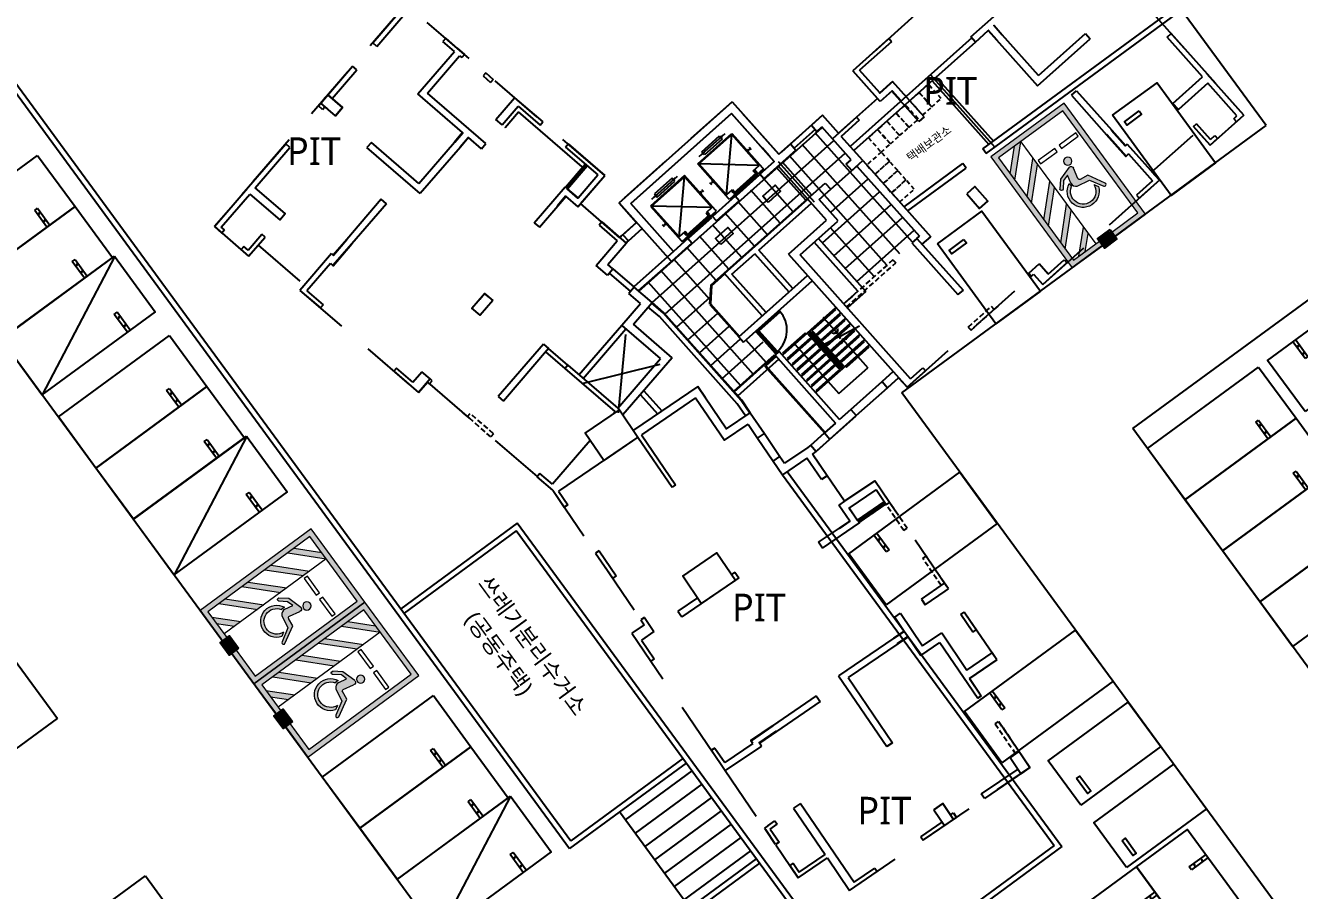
# Model space of a CAD drawing. Header units: millimetres. Extents: x 75184266 to 76346726, y -35077925 to -33679385.
# Drawn here: x 75363030 to 75409275, y -34543827 to -34512446 of the extents above; entities that cross this region are included whole.
import ezdxf
from ezdxf.enums import TextEntityAlignment as Align

# ---------------------------------------------------------------- set-up
doc = ezdxf.new("R2010")
doc.units = ezdxf.units.MM
doc.header["$LTSCALE"] = 50
doc.header["$MEASUREMENT"] = 0
for name, pattern in [('HIDDEN2', [0.1875, 0.125, -0.0625]), ('XR-지하3층$0$-HID', [2.5, 1.5, -1]), ('XR-지하3층$0$H', [1.3, 0.8, -0.5]), ('XR-지하3층$0$HIDDEN2', [0.1875, 0.125, -0.0625])]:
    doc.linetypes.add(name, pattern=pattern)
for name, color, linetype in [('XR-지하3층$0$1HIDDEN2', 1, 'XR-지하3층$0$HIDDEN2'), ('XR-지하3층$0$5', 5, 'CONTINUOUS'), ('XR-지하3층$0$A-주차', 9, 'CONTINUOUS'), ('XR-지하3층$0$hat', 8, 'CONTINUOUS'), ('XR-지하3층$0$일반주차', 8, 'CONTINUOUS'), ('XR-지하3층$0$장애인', 11, 'CONTINUOUS'), ('XR-지하3층$0$확장형주차', 8, 'CONTINUOUS')]:
    doc.layers.add(name, color=color, linetype=linetype)
doc.layers.add('건축', color=8, linetype='CONTINUOUS', plot=False)
doc.layers.add('유도관제-주차면B2', color=7, linetype='CONTINUOUS', lineweight=100)
doc.styles.add('XR-지하3층$0$맑은고딕', font='')
doc.styles.get('XR-지하3층$0$맑은고딕').set_extended_font_data('Malgun Gothic')

# ---------------------------------------------------------------- blocks, each defined once
blk = doc.blocks.new('XR-지하3층$0$일반형 주차')
at = {"layer": 'XR-지하3층$0$일반주차'}
for p, q in [((750, 3865), (0, 3865)), ((0, 3735), (750, 3735)), ((750, 3735), (750, 3865))]:
    blk.add_line(p, q, dxfattribs=at)
blk.add_lwpolyline([(2300, 5000), (0, 5000), (0, 0), (2300, 0)], close=True, dxfattribs=at)
for centre in [(238, 3800), (563, 3800)]:
    blk.add_circle(centre, 17.5, dxfattribs=at)
blk = doc.blocks.new('XR-지하3층$0$확장형 주차')
at = {"layer": 'XR-지하3층$0$확장형주차', "color": 7}
for p, q in [((0, 3965), (800, 3965)), ((0, 3835), (800, 3835)), ((800, 3835), (800, 3965))]:
    blk.add_line(p, q, dxfattribs=at)
blk.add_lwpolyline([(2500, 5100), (0, 0)], dxfattribs=at)
blk.add_lwpolyline([(2500, 5091), (0, 5091), (0, -9), (2500, -9)], close=True, dxfattribs=at)
for centre in [(238, 3900), (613, 3900)]:
    blk.add_circle(centre, 17.5, dxfattribs=at)
blk = doc.blocks.new('XR-지하3층$0$A$C73B52ADF')
at = {"layer": 'XR-지하3층$0$A-주차', "elevation": 0}
for points in [[(-2038, 2466), (-38, 2466), (-38, -1134), (-2038, -1134)], [(-1166, 2021), (-1166, 1871), (-1832, 1871), (-1832, 2021)]]:
    blk.add_lwpolyline(points, close=True, dxfattribs=at)
blk = doc.blocks.new('XR-지하3층$0$장애인 주차')
at = {"layer": 'XR-지하3층$0$5', "ltscale": 4}
h = blk.add_hatch(color=7, dxfattribs=at)
h.dxf.hatch_style = 1
h.paths.add_polyline_path([(3842, -695), (4402, -695), (4402, -1115), (3842, -1115)])
h.paths.add_polyline_path([(3892, -1065), (4352, -1065), (4352, -745), (3892, -745)], flags=16)
h.paths.add_polyline_path([(3982, -990), (3988, -973), (4011, -981), (4046, -898), (4136, -898), (4137, -881), (4072, -881), (4072, -863), (4138, -863), (4142, -810, -3.72247), (4161, -797), (4152, -916), (4058, -916), (4021, -1003)], flags=0)
h = blk.add_hatch(color=256, dxfattribs=at)
h.dxf.hatch_style = 1
h.paths.add_polyline_path([(4352, -1065), (4352, -745), (3892, -745), (3892, -1065)])
at = {"layer": 'XR-지하3층$0$hat'}
h = blk.add_hatch(color=7, dxfattribs=at)
edge = h.paths.add_edge_path()
edge.add_line((4161, -797), (4152, -916))
edge.add_line((4152, -916), (4058, -916))
edge.add_line((4058, -916), (4021, -1003))
edge.add_line((4021, -1003), (3982, -990))
edge.add_line((3982, -990), (3988, -973))
edge.add_line((3988, -973), (4011, -981))
edge.add_line((4011, -981), (4046, -898))
edge.add_line((4046, -898), (4136, -898))
edge.add_line((4136, -898), (4137, -881))
edge.add_line((4137, -881), (4072, -881))
edge.add_line((4072, -881), (4072, -863))
edge.add_line((4072, -863), (4138, -863))
edge.add_line((4138, -863), (4142, -810))
edge.add_arc((4140, -787), 22.8, -24.8827, 274.9698, ccw=False)
edge = h.paths.add_edge_path()
edge.add_line((4048, -981), (4058, -958))
edge.add_arc((4127, -942), 71.5, 192.8781, 416.1688)
edge.add_line((4167, -882), (4169, -863))
edge.add_arc((4127, -942), 89.2, 206.535, 422.4866, ccw=False)
at = {"layer": 'XR-지하3층$0$장애인', "lineweight": 5, "true_color": 0xffffff}
blk.add_hatch(color=7, dxfattribs=at).paths.add_polyline_path([(2472, 3995), (2472, -1005), (3842, -1005), (3842, -805), (2672, -805), (2672, 3795), (5572, 3795), (5572, -805), (4402, -805), (4402, -1005), (5772, -1005), (5772, 3995)])
h = blk.add_hatch(color=7, dxfattribs=at)
h.paths.add_polyline_path([(5572, 2795), (5572, 3078), (4855, 3795), (4572, 3795)])
h.paths.add_polyline_path([(4572, 3045), (4572, 2762), (5572, 1762), (5572, 2045)])
h.paths.add_polyline_path([(4572, 2012), (4572, 1729), (5572, 729), (5572, 1012)])
h.paths.add_polyline_path([(5572, -304), (5572, -21), (4572, 979), (4572, 696)])
h.paths.add_polyline_path([(4572, -54), (4572, -336), (5041, -805), (5323, -805)])
h = blk.add_hatch(color=7, dxfattribs=at)
h.paths.add_polyline_path([(3763, 2216, -1), (3463, 2216, -1)])
h.paths.add_polyline_path([(3992, 1503, -0.343093), (3870, 1283), (3381, 1194), (3090, 708, -0.931653), (2987, 770), (3330, 1379), (3639, 1415, 0.446048), (3689, 1485), (3600, 1888, -0.596144), (3699, 2009), (4214, 1851), (4443, 1569, -0.883364), (4355, 1493), (4151, 1741), (3925, 1810)])
h.paths.add_polyline_path([(4053, 1393), (4055, 1528, -1.526545), (3257, 820), (3348, 969, 1.638056)])
at = {"layer": 'XR-지하3층$0$1HIDDEN2', "color": 11}
for points in [[(4161, -797), (4152, -916), (4058, -916), (4021, -1003), (3982, -990), (3988, -973), (4011, -981), (4046, -898), (4136, -898), (4137, -881), (4072, -881), (4072, -863), (4138, -863), (4142, -810)], [(4167, -882), (4169, -863)]]:
    blk.add_lwpolyline(points, dxfattribs=at)
for centre, radius, start, end in [((4127, -942), 89.2, 206.535, 62.4866), ((4127, -942), 71.5, 192.8781, 56.1688), ((4140, -787), 22.8, 335.1173, 274.9698)]:
    blk.add_arc(centre, radius, start, end, dxfattribs=at)
at = {"layer": 'XR-지하3층$0$5', "lineweight": 5}
for p, q in [((4572, 3795), (4572, -805)), ((5572, 2795), (4572, 3795)), ((5572, 3078), (4855, 3795)), ((5572, 2045), (4572, 3045)), ((5572, 1762), (4572, 2762)), ((5572, 1012), (4572, 2012)), ((5572, 729), (4572, 1729)), ((5572, -21), (4572, 979)), ((5572, -304), (4572, 696)), ((5323, -805), (4572, -54)), ((5041, -805), (4572, -336))]:
    blk.add_line(p, q, dxfattribs=at)
at = {"layer": 'XR-지하3층$0$5', "ltscale": 4}
for p, q in [((4165, -1005), (4165, -805)), ((4165, -805), (4165, -905))]:
    blk.add_line(p, q, dxfattribs=at)
at = {"layer": 'XR-지하3층$0$5', "lineweight": 5}
for points in [[(3842, -1005), (2472, -1005), (2472, 3995), (5772, 3995), (5772, -1005), (4402, -1005)], [(3842, -805), (2672, -805), (2672, 3795), (5572, 3795), (5572, -805), (4402, -805)]]:
    blk.add_lwpolyline(points, dxfattribs=at)
at = {"layer": 'XR-지하3층$0$5', "ltscale": 4}
for points in [[(3842, -695), (3842, -1115), (4402, -1115), (4402, -695)], [(3892, -745), (3892, -1065), (4352, -1065), (4352, -745)]]:
    blk.add_lwpolyline(points, close=True, dxfattribs=at)
at = {"layer": 'XR-지하3층$0$장애인', "color": 8, "lineweight": 5}
for p, q in [((3689, 1485), (3600, 1888, 0)), ((3699, 2009, 0), (4214, 1851, 0)), ((4214, 1851, 0), (4443, 1569, 0)), ((3925, 1810, 0), (4151, 1741, 0)), ((4055, 1528), (4053, 1393)), ((4151, 1741, 0), (4355, 1493, 0)), ((3348, 969), (3257, 820))]:
    blk.add_line(p, q, dxfattribs=at)
at = {"layer": 'XR-지하3층$0$장애인', "color": 7, "lineweight": 5}
for points in [[(3523, 2720), (2773, 2720), (2773, 2870), (3523, 2870)], [(4473, 2720), (3723, 2720), (3723, 2870), (4473, 2870)]]:
    blk.add_lwpolyline(points, close=True, dxfattribs=at)
at = {"layer": 'XR-지하3층$0$장애인', "color": 8, "lineweight": 5}
for points in [[(3094, 715, -1.000002), (2987, 770), (3330, 1379), (3640, 1415)], [(3992, 1503, -0.343093), (3870, 1283), (3381, 1194), (3094, 715)]]:
    blk.add_lwpolyline(points, format="xyb", dxfattribs=at)
at = {"layer": 'XR-지하3층$0$장애인', "color": 8, "lineweight": 5, "extrusion": (0.976964, 0.213404, 0), "elevation": 4221}
blk.add_lwpolyline([(617, 0), (931, 0)], dxfattribs=at)
at = {"layer": 'XR-지하3층$0$장애인', "color": 8, "lineweight": 5}
blk.add_circle((3613, 2216), 150, dxfattribs=at)
for centre, radius, start, end in [((3682, 1922, 0), 88.4, 79.1143, 202.3185), ((3810, 1000), 582, 198.006, 65.0949), ((3809, 1000), 462, 183.8525, 58.2396), ((3632, 1473), 57.7, 276.2786, 12.4353), ((4394, 1537, 0), 58.8, 227.9655, 33.7904)]:
    blk.add_arc(centre, radius, start, end, dxfattribs=at)

msp = doc.modelspace()

# ---------------------------------------------------------------- hatches: boundary and pattern name
at = {"layer": '건축', "ltscale": 100}
h = msp.add_hatch(dxfattribs=at)
h.set_pattern_fill('NET', color=256, scale=5000, angle=36.2507)
h.set_pattern_definition([(131.749, (75393424.47, -34517345.5), (-466.293, -416.17), []), (221.749, (75393424.47, -34517345.5), (416.17, -466.293), [])])
h.paths.add_polyline_path([(75395475, -34520093), (75393201, -34517545), (75393001, -34517321), (75391935, -34516128), (75385275, -34522072), (75385773, -34522501), (75386187, -34522857), (75388752, -34525731), (75390236, -34524406), (75389491, -34523571), (75389088, -34523930), (75387863, -34522558), (75387902, -34521872), (75391643, -34518533), (75391843, -34518757), (75392532, -34519529), (75391812, -34520172), (75393397, -34521948)])
at = {"layer": '건축', "ltscale": 0.5}
h = msp.add_hatch(dxfattribs=at)
h.set_pattern_fill('ANSI31', color=256, scale=350, style=0)
h.set_pattern_definition([(45, (4164884.71, -391260.744), (-30.935921677, 30.935921677), [])])
h.paths.add_polyline_path([(75383351, -34517477), (75383419, -34517535), (75382701, -34518369), (75382633, -34518310)])
h = msp.add_hatch(dxfattribs=at)
h.set_pattern_fill('ANSI31', color=256, scale=350, angle=-55.7509, style=0)
h.set_pattern_definition([(349.249067693, (60286198.265, 46158672.007), (8.161125973, 42.98207211), [])])
h.paths.add_polyline_path([(75394258, -34529813), (75394202, -34529730), (75393230, -34530392), (75393287, -34530474)])

# ---------------------------------------------------------------- linework, layer by layer
at = {"layer": '건축'}
for p, q in [((75349152, -34506085), (75388645, -34559954)), ((75397348, -34512859), (75399437, -34510994)), ((75408069, -34516078), (75404994, -34511884)), ((75397515, -34513045), (75397977, -34512632)), ((75399804, -34514259), (75401505, -34512741)), ((75404465, -34512873), (75404614, -34512740)), ((75375787, -34513203), (75375635, -34513072)), ((75375787, -34513203), (75375635, -34513072)), ((75378282, -34512911), (75378184, -34513025)), ((75394363, -34512923), (75393057, -34514088)), ((75394463, -34513035), (75394363, -34512923)), ((75398277, -34512968), (75399762, -34514632)), ((75399804, -34514259), (75398486, -34512781)), ((75399762, -34514632), (75401672, -34512927)), ((75378699, -34513270), (75378964, -34513499)), ((75378964, -34513499), (75378866, -34513612)), ((75375055, -34514051), (75374904, -34513921)), ((75379737, -34514164), (75379639, -34514278)), ((75379737, -34514164), (75380009, -34514399)), ((75374540, -34515416), (75374010, -34514959)), ((75378898, -34516333), (75377269, -34514929)), ((75379743, -34516731), (75377622, -34514903)), ((75394489, -34514821), (75394056, -34515207)), ((75400996, -34514978), (75402274, -34516410)), ((75401182, -34514811), (75402461, -34516244)), ((75373815, -34515491), (75373664, -34515360)), ((75373912, -34515072), (75373749, -34515262)), ((75374279, -34515719), (75373749, -34515262)), ((75384576, -34518876), (75388679, -34515214)), ((75388679, -34515214), (75390377, -34517116)), ((75381707, -34516060), (75381805, -34515946)), ((75384999, -34518900), (75388655, -34515638)), ((75388655, -34515638), (75384999, -34518900)), ((75388655, -34515638), (75390207, -34517376)), ((75391557, -34516064), (75391960, -34515704)), ((75392542, -34516357), (75391960, -34515704)), ((75393295, -34515886), (75392642, -34516469)), ((75406886, -34515826), (75407005, -34515719)), ((75406886, -34515826), (75406986, -34515938)), ((75387430, -34517464), (75388669, -34516359)), ((75388666, -34516401), (75387473, -34517466)), ((75388416, -34516376), (75387476, -34517215)), ((75388340, -34516478), (75388306, -34516441)), ((75388471, -34518585), (75388666, -34516401)), ((75389665, -34517520), (75388666, -34516401)), ((75388669, -34516359), (75389787, -34517612)), ((75391557, -34516064), (75391756, -34516288)), ((75391756, -34516288), (75391935, -34516128)), ((75392318, -34516557), (75391935, -34516128)), ((75394838, -34525778), (75408069, -34516078)), ((75405422, -34516108), (75405534, -34516008)), ((75405581, -34516287), (75405681, -34516399)), ((75406043, -34516578), (75406200, -34516439)), ((75406200, -34516439), (75406300, -34516551)), ((75372627, -34516869), (75372476, -34516739)), ((75377361, -34518546), (75375421, -34516875)), ((75377312, -34518173), (75375584, -34516685)), ((75377312, -34518173), (75378604, -34516674)), ((75378816, -34516856), (75377361, -34518546)), ((75379580, -34516920), (75379110, -34516515)), ((75382631, -34516856), (75382729, -34516743)), ((75382729, -34516743), (75384055, -34517885)), ((75387575, -34517026), (75388217, -34516453)), ((75388317, -34516565), (75387675, -34517138)), ((75388217, -34516453), (75388317, -34516565)), ((75388232, -34516507), (75388269, -34516474)), ((75388265, -34516545), (75388232, -34516507)), ((75388302, -34516511), (75388265, -34516545)), ((75388269, -34516474), (75388302, -34516511)), ((75389365, -34516951), (75389298, -34516876)), ((75390037, -34517186), (75389784, -34516902)), ((75390377, -34517116), (75390796, -34516743)), ((75390796, -34516743), (75390995, -34516967)), ((75393001, -34517321), (75392318, -34516557)), ((75393424, -34517345), (75392642, -34516469)), ((75403020, -34516750), (75404192, -34518063)), ((75387586, -34517151), (75387553, -34517113)), ((75387675, -34517138), (75387575, -34517026)), ((75387627, -34517047), (75387590, -34517080)), ((75387590, -34517080), (75387623, -34517117)), ((75387623, -34517117), (75387661, -34517084)), ((75387661, -34517084), (75387627, -34517047)), ((75389290, -34517017), (75389223, -34516943)), ((75389331, -34516913), (75389257, -34516980)), ((75390995, -34516967), (75389831, -34518006)), ((75392822, -34517481), (75393001, -34517321)), ((75393022, -34517705), (75393424, -34517345)), ((75403070, -34517107), (75403942, -34518085)), ((75388549, -34518717), (75387430, -34517464)), ((75387473, -34517466), (75388471, -34518585)), ((75389665, -34517520), (75387473, -34517466)), ((75389821, -34517649), (75388582, -34518755)), ((75388743, -34518529), (75389579, -34517784)), ((75389605, -34517813), (75388770, -34518559)), ((75389449, -34517713), (75389665, -34517520)), ((75389529, -34517803), (75389449, -34517713)), ((75389493, -34517673), (75389573, -34517763)), ((75389573, -34517763), (75389529, -34517803)), ((75389579, -34517784), (75389605, -34517813)), ((75389787, -34517612), (75389787, -34517612)), ((75389787, -34517612), (75389821, -34517649)), ((75386953, -34517890), (75385714, -34518995)), ((75385757, -34518998), (75386950, -34517932)), ((75385760, -34518747), (75386700, -34517908)), ((75386501, -34517985), (75385860, -34518558)), ((75385959, -34518669), (75386601, -34518097)), ((75386601, -34518097), (75386501, -34517985)), ((75386516, -34518039), (75386553, -34518006)), ((75386549, -34518076), (75386516, -34518039)), ((75386586, -34518043), (75386549, -34518076)), ((75386553, -34518006), (75386586, -34518043)), ((75386624, -34518010), (75386590, -34517972)), ((75386755, -34520117), (75386950, -34517932)), ((75386950, -34517932), (75387949, -34519052)), ((75388071, -34519144), (75386953, -34517890)), ((75387940, -34518222), (75387873, -34518148)), ((75387906, -34518185), (75387981, -34518118)), ((75388014, -34518156), (75387948, -34518081)), ((75388799, -34518592), (75389635, -34517846)), ((75389661, -34517876), (75388826, -34518622)), ((75389635, -34517846), (75389661, -34517876)), ((75391419, -34518733), (75392061, -34518160)), ((75397306, -34518458), (75397493, -34518292)), ((75403942, -34518085), (75403361, -34518604)), ((75404192, -34518063), (75403460, -34518716)), ((75375943, -34518750), (75374690, -34520205)), ((75382636, -34518643), (75383075, -34519021)), ((75385870, -34518682), (75385837, -34518645)), ((75385860, -34518558), (75385959, -34518669)), ((75385911, -34518578), (75385874, -34518611)), ((75385874, -34518611), (75385907, -34518649)), ((75385907, -34518649), (75385945, -34518615)), ((75385945, -34518615), (75385911, -34518578)), ((75387574, -34518549), (75387507, -34518474)), ((75387615, -34518445), (75387541, -34518511)), ((75387649, -34518482), (75387582, -34518407)), ((75388789, -34518641), (75387968, -34519374)), ((75388394, -34521433), (75391419, -34518733)), ((75388407, -34521448), (75391433, -34518748)), ((75388471, -34518585), (75388688, -34518392)), ((75388582, -34518755), (75388549, -34518717)), ((75388549, -34518717), (75388549, -34518717)), ((75388723, -34518522), (75388643, -34518432)), ((75388688, -34518392), (75388768, -34518482)), ((75388768, -34518482), (75388723, -34518522)), ((75388770, -34518559), (75388743, -34518529)), ((75388936, -34518805), (75388789, -34518641)), ((75388826, -34518622), (75388799, -34518592)), ((75391843, -34518757), (75392261, -34518384)), ((75403361, -34518604), (75403460, -34518716)), ((75376133, -34518913), (75374880, -34520368)), ((75386474, -34521003), (75384576, -34518876)), ((75386551, -34520639), (75384999, -34518900)), ((75385714, -34518995), (75386833, -34520249)), ((75386755, -34520117), (75385757, -34518998)), ((75387949, -34519052), (75385757, -34518998)), ((75386866, -34520286), (75388105, -34519181)), ((75387949, -34519052), (75387733, -34519245)), ((75387857, -34519294), (75387778, -34519205)), ((75388105, -34519181), (75388071, -34519144)), ((75388071, -34519144), (75388071, -34519144)), ((75388936, -34518805), (75388115, -34519538)), ((75389645, -34520598), (75391559, -34518890)), ((75386224, -34519754), (75386157, -34519679)), ((75386190, -34519717), (75386265, -34519650)), ((75386298, -34519687), (75386232, -34519613)), ((75387863, -34519315), (75387027, -34520061)), ((75387054, -34520091), (75387889, -34519345)), ((75387919, -34519378), (75387083, -34520124)), ((75387110, -34520153), (75387945, -34519408)), ((75387733, -34519245), (75387813, -34519334)), ((75387813, -34519334), (75387857, -34519294)), ((75387889, -34519345), (75387863, -34519315)), ((75387945, -34519408), (75387919, -34519378)), ((75388115, -34519538), (75387968, -34519374)), ((75370258, -34519864), (75370137, -34519760)), ((75370258, -34519864), (75370160, -34519978)), ((75371727, -34520120), (75371613, -34520022)), ((75383848, -34519687), (75384511, -34520258)), ((75384600, -34520154), (75384656, -34520089)), ((75384656, -34520089), (75384714, -34520037)), ((75384714, -34520037), (75384914, -34520261)), ((75384714, -34520037, 0), (75384914, -34520261, 0)), ((75386972, -34519924), (75386755, -34520117)), ((75386927, -34519964), (75387007, -34520053)), ((75387052, -34520013), (75386972, -34519924)), ((75387007, -34520053), (75387052, -34520013)), ((75387027, -34520061), (75387054, -34520091)), ((75387083, -34520124), (75387110, -34520153)), ((75370955, -34520465), (75370857, -34520578)), ((75371114, -34520602), (75370955, -34520465)), ((75371570, -34520302), (75371473, -34520415)), ((75383744, -34521149), (75384511, -34520258)), ((75384167, -34521117), (75384836, -34520341)), ((75384827, -34520350), (75384870, -34520300)), ((75384870, -34520300), (75384914, -34520261)), ((75387220, -34520337), (75386474, -34521003)), ((75387073, -34520173), (75386551, -34520639)), ((75386833, -34520249), (75386833, -34520249)), ((75386833, -34520249), (75386866, -34520286)), ((75387220, -34520337), (75387073, -34520173)), ((75390887, -34521989), (75389645, -34520598)), ((75395202, -34520336), (75396874, -34522209)), ((75395389, -34520170), (75397060, -34522042)), ((75374140, -34520721), (75372991, -34522054)), ((75388675, -34521463), (75389504, -34520724)), ((75390745, -34522116), (75389504, -34520724)), ((75390721, -34520744), (75395029, -34525571)), ((75400152, -34521467), (75400734, -34520948)), ((75400734, -34520948), (75400834, -34521060)), ((75403224, -34527070), (75411617, -34520917)), ((75374096, -34521079), (75373241, -34522071)), ((75384153, -34521501), (75383744, -34521149)), ((75384349, -34521274), (75384167, -34521117)), ((75387902, -34521872), (75388394, -34521433)), ((75387931, -34521886), (75388414, -34521456)), ((75389776, -34522981), (75388407, -34521448)), ((75389917, -34522855), (75388675, -34521463)), ((75388921, -34523744), (75391413, -34521520)), ((75399446, -34521427), (75399819, -34521094)), ((75399546, -34521539), (75399446, -34521427)), ((75385773, -34522501), (75385122, -34521940)), ((75387902, -34521872), (75387863, -34522558)), ((75387931, -34521886), (75387894, -34522547)), ((75389088, -34523930), (75391580, -34521706)), ((75399546, -34521539), (75399509, -34521572)), ((75372991, -34522054), (75373734, -34522694)), ((75373241, -34522071), (75373831, -34522580)), ((75379882, -34522329), (75379693, -34522166)), ((75385350, -34522532), (75384926, -34522167)), ((75373831, -34522580), (75373734, -34522694)), ((75386039, -34523008), (75385636, -34522660)), ((75386173, -34522872), (75385760, -34522516)), ((75386187, -34522857), (75385773, -34522501)), ((75389012, -34526053), (75386173, -34522872)), ((75389028, -34526041), (75386187, -34522857)), ((75387871, -34522567), (75388921, -34523744)), ((75387894, -34522547), (75388944, -34523724)), ((75391550, -34523475), (75392445, -34522676)), ((75391621, -34523479), (75392441, -34522747)), ((75391723, -34523669), (75392618, -34522870)), ((75392441, -34522747), (75392408, -34522709)), ((75392614, -34522941), (75392581, -34522903)), ((75388862, -34526171), (75386039, -34523008)), ((75391794, -34523673), (75392614, -34522941)), ((75391896, -34523863), (75392792, -34523064)), ((75391967, -34523867), (75392788, -34523135)), ((75392007, -34523067), (75392493, -34523612)), ((75392069, -34524057), (75392965, -34523258)), ((75392140, -34524061), (75392961, -34523329)), ((75392629, -34523705), (75393303, -34523345)), ((75392788, -34523135), (75392754, -34523097)), ((75392961, -34523329), (75392927, -34523291)), ((75388921, -34523744), (75389088, -34523930)), ((75390250, -34524347), (75389551, -34523563)), ((75390280, -34524293), (75389608, -34523540)), ((75389629, -34523501), (75389653, -34523527)), ((75390322, -34524277), (75389653, -34523527)), ((75391401, -34523608), (75390506, -34524407)), ((75391330, -34523604), (75390510, -34524337)), ((75391574, -34523802), (75390679, -34524601)), ((75391503, -34523798), (75390683, -34524531)), ((75391364, -34523642), (75391330, -34523604)), ((75391401, -34523608), (75391550, -34523475)), ((75391401, -34523608), (75392613, -34524966)), ((75391471, -34523612), (75391546, -34523546)), ((75391471, -34523612), (75392617, -34524896)), ((75392635, -34524879), (75391490, -34523596)), ((75391537, -34523836), (75391503, -34523798)), ((75391527, -34523562), (75392673, -34524846)), ((75391546, -34523546), (75392691, -34524829)), ((75392762, -34524833), (75391550, -34523475)), ((75391587, -34523442), (75391621, -34523479)), ((75391630, -34523752), (75391611, -34523769)), ((75391667, -34523719), (75391686, -34523702)), ((75391760, -34523636), (75391794, -34523673)), ((75391820, -34524113), (75392547, -34523732)), ((75391934, -34523830), (75391967, -34523867)), ((75392243, -34524251), (75393138, -34523452)), ((75392313, -34524255), (75393134, -34523523)), ((75392349, -34523607), (75392471, -34523588)), ((75392351, -34523633), (75392349, -34523607)), ((75392493, -34523612), (75392351, -34523633)), ((75392416, -34524445), (75393311, -34523646)), ((75392505, -34523468), (75392471, -34523588)), ((75392486, -34524449), (75393307, -34523717)), ((75392493, -34523612), (75392530, -34523473)), ((75392530, -34523473), (75392505, -34523468)), ((75392547, -34523732), (75392611, -34523803)), ((75392611, -34523803), (75392565, -34523633)), ((75392565, -34523633), (75392629, -34523705)), ((75392589, -34524639), (75393484, -34523840)), ((75392682, -34523824), (75392646, -34523963)), ((75392682, -34523824), (75392824, -34523803)), ((75392682, -34523824), (75393608, -34524862)), ((75392826, -34523829), (75392704, -34523848)), ((75392824, -34523803), (75392826, -34523829)), ((75393134, -34523523), (75393101, -34523485)), ((75393307, -34523717), (75393274, -34523679)), ((75381829, -34524007), (75380191, -34525908)), ((75382019, -34524170), (75380380, -34526071)), ((75390236, -34524406), (75390386, -34524273)), ((75392583, -34526735), (75390386, -34524273)), ((75392583, -34526735), (75390386, -34524273)), ((75391747, -34523996), (75390852, -34524795)), ((75391676, -34523992), (75390856, -34524725)), ((75390953, -34524008), (75392555, -34525802)), ((75391920, -34524190), (75391025, -34524989)), ((75391850, -34524186), (75391029, -34524919)), ((75391710, -34524030), (75391676, -34523992)), ((75391803, -34523946), (75391784, -34523963)), ((75391840, -34523913), (75391859, -34523896)), ((75391883, -34524224), (75391850, -34524186)), ((75391976, -34524140), (75391957, -34524157)), ((75392013, -34524107), (75392032, -34524090)), ((75392107, -34524024), (75392140, -34524061)), ((75392187, -34524301), (75392205, -34524284)), ((75392280, -34524218), (75392313, -34524255)), ((75392646, -34523963), (75392671, -34523968)), ((75392659, -34524643), (75393480, -34523911)), ((75392671, -34523968), (75392704, -34523848)), ((75392762, -34524833), (75393657, -34524034)), ((75392833, -34524837), (75393653, -34524105)), ((75393480, -34523911), (75393447, -34523873)), ((75393653, -34524105), (75393620, -34524067)), ((75386507, -34524499), (75384717, -34526576)), ((75390260, -34524432), (75389857, -34524792)), ((75390280, -34524455), (75389899, -34524794)), ((75390236, -34524406), (75392434, -34526868)), ((75390510, -34524337), (75390543, -34524374)), ((75390683, -34524531), (75390716, -34524568)), ((75390856, -34524725), (75390889, -34524762)), ((75392093, -34524384), (75391198, -34525183)), ((75392023, -34524380), (75391202, -34525113)), ((75392266, -34524578), (75391371, -34525377)), ((75392196, -34524574), (75391375, -34525307)), ((75392056, -34524418), (75392023, -34524380)), ((75392149, -34524334), (75392131, -34524351)), ((75392229, -34524611), (75392196, -34524574)), ((75392322, -34524528), (75392304, -34524545)), ((75392360, -34524495), (75392378, -34524478)), ((75392453, -34524412), (75392486, -34524449)), ((75392496, -34524722), (75392477, -34524739)), ((75392533, -34524689), (75392551, -34524672)), ((75392626, -34524606), (75392659, -34524643)), ((75376498, -34524878), (75376400, -34524991)), ((75377089, -34525387), (75376498, -34524878)), ((75377718, -34525269), (75377415, -34525008)), ((75382716, -34524770), (75382618, -34524884)), ((75384432, -34526447), (75382618, -34524884)), ((75389857, -34524792), (75392031, -34527228)), ((75389899, -34524794), (75392053, -34527208)), ((75391029, -34524919), (75391062, -34524956)), ((75391202, -34525113), (75391235, -34525150)), ((75392440, -34524772), (75391544, -34525571)), ((75392369, -34524768), (75391548, -34525501)), ((75392613, -34524966), (75391717, -34525765)), ((75392542, -34524962), (75391721, -34525695)), ((75392402, -34524805), (75392369, -34524768)), ((75392575, -34524999), (75392542, -34524962)), ((75392555, -34525802), (75393608, -34524862)), ((75392762, -34524833), (75392613, -34524966)), ((75392691, -34524829), (75392617, -34524896)), ((75392725, -34524866), (75392650, -34524933)), ((75392799, -34524800), (75392833, -34524837)), ((75394523, -34525004), (75394120, -34525363)), ((75394120, -34525363), (75394523, -34525004)), ((75394320, -34525587), (75394723, -34525228)), ((75395029, -34525571), (75395697, -34524975)), ((75395153, -34525259), (75395597, -34524863)), ((75395597, -34524863), (75395697, -34524975)), ((75377696, -34525448), (75377734, -34525481)), ((75387433, -34525537), (75385094, -34527130)), ((75387433, -34525537), (75385094, -34527130)), ((75387717, -34525955), (75387433, -34525537)), ((75391375, -34525307), (75391408, -34525344)), ((75391548, -34525501), (75391582, -34525538)), ((75394120, -34525363), (75394320, -34525587)), ((75387354, -34525954), (75385387, -34527294)), ((75389319, -34526504), (75389012, -34526053)), ((75389336, -34526492), (75389028, -34526041)), ((75391721, -34525695), (75391755, -34525732)), ((75408969, -34545053), (75394838, -34525778)), ((75384432, -34526447), (75384339, -34526555)), ((75389162, -34526611), (75388862, -34526171)), ((75389336, -34526492), (75389852, -34527250)), ((75392231, -34527452), (75393186, -34526599)), ((75392986, -34526376), (75392583, -34526735)), ((75392583, -34526735), (75392986, -34526376)), ((75392986, -34526376), (75393186, -34526599)), ((75389256, -34526909), (75389604, -34527419)), ((75392434, -34526868), (75392031, -34527228)), ((75413808, -34541506), (75403224, -34527070)), ((75383528, -34527496), (75382154, -34529091)), ((75385263, -34527378), (75382378, -34529342)), ((75385263, -34527378), (75386498, -34529193)), ((75385387, -34527294), (75386622, -34529108)), ((75392031, -34527228), (75392231, -34527452)), ((75392031, -34527228, 0), (75392231, -34527452, 0)), ((75391432, -34527751), (75390585, -34528327)), ((75391487, -34527713), (75391432, -34527751)), ((75391531, -34527674), (75391487, -34527713)), ((75391531, -34527674), (75391731, -34527898)), ((75391531, -34527674, 0), (75391731, -34527898, 0)), ((75391601, -34527999), (75391672, -34527950)), ((75391672, -34527950), (75391731, -34527898)), ((75390166, -34528246), (75390506, -34528744)), ((75390414, -34528077), (75390585, -34528327)), ((75391394, -34528139), (75390506, -34528744)), ((75391926, -34528920), (75391394, -34528139)), ((75381703, -34528703), (75381605, -34528816)), ((75382170, -34529303), (75381605, -34528816)), ((75382154, -34529091), (75381703, -34528703)), ((75392133, -34528780), (75391926, -34528920)), ((75382170, -34529303), (75382589, -34529919)), ((75382378, -34529342), (75382713, -34529834)), ((75386622, -34529108), (75386498, -34529193)), ((75394393, -34529745), (75393858, -34528960)), ((75358215, -34529441), (75364187, -34537586)), ((75382713, -34529834), (75382589, -34529919)), ((75392951, -34530425), (75392557, -34529846)), ((75394269, -34529830), (75394393, -34529745)), ((75383850, -34531504), (75383726, -34531588)), ((75383726, -34531588), (75384348, -34532502)), ((75383850, -34531504), (75384472, -34532417)), ((75384472, -34532417), (75384348, -34532502)), ((75388924, -34532489), (75386849, -34533901)), ((75388783, -34532282), (75388659, -34532367)), ((75388783, -34532282), (75388924, -34532489)), ((75396532, -34532886), (75396391, -34532680)), ((75396408, -34532971), (75396532, -34532886)), ((75387419, -34533211), (75386708, -34533695)), ((75385496, -34533922), (75385372, -34534006)), ((75385372, -34534006), (75385493, -34534184)), ((75385496, -34533922), (75385842, -34534430)), ((75394581, -34533912), (75394924, -34534416)), ((75394787, -34533771), (75395592, -34534953)), ((75397539, -34534366), (75397106, -34533729)), ((75385493, -34534184), (75385038, -34534493)), ((75385842, -34534430), (75385387, -34534740)), ((75397415, -34534450), (75397291, -34534268)), ((75397415, -34534450), (75397539, -34534366)), ((75397415, -34534450), (75397539, -34534366)), ((75397415, -34534450), (75397539, -34534366)), ((75385038, -34534493), (75385725, -34535502)), ((75385387, -34534740), (75385849, -34535417)), ((75394552, -34534670), (75392543, -34536037)), ((75394693, -34534876), (75392891, -34536103)), ((75395065, -34534623), (75395526, -34535301)), ((75398282, -34535457), (75398113, -34535209)), ((75385849, -34535417), (75385725, -34535502)), ((75392543, -34536037), (75394294, -34538608)), ((75392891, -34536103), (75394500, -34538467)), ((75391735, -34536769), (75390148, -34537849)), ((75391735, -34536769), (75391876, -34536976)), ((75397723, -34536769, 0), (75397599, -34536853, 0)), ((75391876, -34536976), (75390289, -34538056)), ((75333056, -34560410), (75364187, -34537586)), ((75389436, -34538492), (75388415, -34539187)), ((75389742, -34538586), (75388432, -34539478)), ((75388055, -34538658), (75387931, -34538742)), ((75387931, -34538742), (75388432, -34539478)), ((75388055, -34538658), (75388415, -34539187)), ((75399047, -34539424, 0), (75397725, -34540325, 0)), ((75399491, -34539364), (75397837, -34540490, 0)), ((75397837, -34540490, 0), (75397725, -34540325, 0)), ((75390912, -34540838), (75392058, -34542520)), ((75391160, -34540669), (75393107, -34543529)), ((75395997, -34540896), (75396391, -34541475)), ((75396328, -34540671), (75396721, -34541250)), ((75390234, -34541299), (75390319, -34541423)), ((75390234, -34541299), (75390319, -34541423)), ((75389850, -34541561, 0), (75389898, -34541631, 0)), ((75390058, -34541600), (75390382, -34542076)), ((75390382, -34542076), (75390258, -34542160)), ((75395529, -34541880), (75395614, -34542004)), ((75395529, -34541880), (75395614, -34542004)), ((75392142, -34542644), (75392944, -34543822)), ((75390900, -34542836), (75390776, -34542920)), ((75390900, -34542836), (75391119, -34543158)), ((75393860, -34543017), (75393944, -34543141)), ((75367386, -34543301), (75382700, -34564189))]:
    msp.add_line(p, q, dxfattribs=at)
at = {"layer": '건축', "ltscale": 0.5}
for p, q in [((75397779, -34516926), (75404715, -34511841)), ((75397897, -34517087), (75404994, -34511884)), ((75397381, -34512896), (75392968, -34516834)), ((75397515, -34513045), (75393102, -34516984)), ((75383241, -34517573), (75380927, -34515579)), ((75397897, -34517087), (75397779, -34516926)), ((75391419, -34518733), (75390354, -34517539)), ((75391568, -34518600), (75390503, -34517406)), ((75394921, -34519022), (75397053, -34517458)), ((75395054, -34519172), (75397172, -34517620)), ((75397172, -34517620), (75397053, -34517458)), ((75384714, -34520037), (75385214, -34519591)), ((75384914, -34520261), (75385414, -34519815)), ((75383121, -34525120), (75384674, -34523317)), ((75383272, -34525250), (75384826, -34523447)), ((75384811, -34523653, 0), (75384547, -34526502, 0)), ((75382618, -34524884), (75381921, -34524283)), ((75382716, -34524770), (75382019, -34524170)), ((75383290, -34525418, 0), (75386068, -34524737, 0)), ((75392986, -34526376), (75394120, -34525363)), ((75392986, -34526376), (75394120, -34525363)), ((75393186, -34526599), (75394320, -34525587)), ((75393186, -34526599), (75394320, -34525587)), ((75389604, -34527419), (75390166, -34528246)), ((75389852, -34527250), (75390414, -34528077)), ((75391531, -34527674, 0), (75392031, -34527228)), ((75391731, -34527898), (75392231, -34527452)), ((75390509, -34528742, 0), (75400368, -34542190)), ((75390674, -34528630, 0), (75400647, -34542233)), ((75380882, -34530504), (75376652, -34533605, 0)), ((75393265, -34547395), (75380882, -34530504)), ((75380839, -34530784), (75376771, -34533766, 0)), ((75393104, -34547513), (75380839, -34530784)), ((75387137, -34544448), (75384593, -34540977))]:
    msp.add_line(p, q, dxfattribs=at)
at = {"layer": '건축', "ltscale": 100}
for p, q in [((75391664, -34518857), (75390362, -34517398)), ((75386894, -34539042), (75382825, -34542025)), ((75387012, -34539204), (75382782, -34542305)), ((75387220, -34539487), (75384800, -34541261)), ((75387575, -34539971), (75385155, -34541745)), ((75387929, -34540455), (75385510, -34542229)), ((75388284, -34540939), (75385865, -34542713)), ((75388639, -34541423), (75386220, -34543196)), ((75388994, -34541907), (75386574, -34543680)), ((75400647, -34542233), (75388994, -34550777)), ((75400368, -34542190), (75389037, -34550497)), ((75389556, -34542674), (75385327, -34545775)), ((75389348, -34542390), (75386929, -34544164)), ((75389675, -34542835), (75385606, -34545818))]:
    msp.add_line(p, q, dxfattribs=at)
at = {"layer": '건축', "linetype": 'HIDDEN2', "ltscale": 30}
for p, q in [((75392829, -34522655), (75394616, -34521061)), ((75394516, -34520949), (75394616, -34521061)), ((75397253, -34523385), (75398089, -34522639)), ((75397353, -34523497), (75398338, -34522618)), ((75398188, -34522751), (75398089, -34522639)), ((75397253, -34523385), (75397353, -34523497)), ((75377696, -34525448), (75377794, -34525335)), ((75377794, -34525335), (75377718, -34525269)), ((75379923, -34527367), (75378923, -34526506)), ((75379075, -34526636), (75379173, -34526523)), ((75380021, -34527254), (75379173, -34526523)), ((75380021, -34527254), (75379923, -34527367)), ((75395035, -34530687), (75394393, -34529745)), ((75394911, -34530772), (75395035, -34530687)), ((75394911, -34530772), (75395035, -34530687)), ((75395597, -34531780), (75395721, -34531696)), ((75395597, -34531780), (75395721, -34531696)), ((75396391, -34532680), (75395721, -34531696)), ((75398230, -34537779, 0), (75398354, -34537695, 0)), ((75398354, -34537695, 0), (75399097, -34538786)), ((75398230, -34537779, 0), (75398973, -34538870, 0))]:
    msp.add_line(p, q, dxfattribs=at)
at = {"layer": '건축', "ltscale": 10}
for p, q in [((75390405, -34522808), (75389629, -34523501)), ((75389653, -34523527), (75390428, -34522835)), ((75389609, -34523478), (75389535, -34523545)), ((75389535, -34523545), (75389551, -34523563)), ((75389551, -34523563), (75389587, -34523558)), ((75389587, -34523558), (75389608, -34523540)), ((75389598, -34523529), (75389629, -34523501)), ((75389608, -34523540), (75389598, -34523529)), ((75389629, -34523501), (75389609, -34523478)), ((75390260, -34524312), (75390280, -34524293)), ((75390342, -34524299), (75390267, -34524365)), ((75390280, -34524293), (75390290, -34524304)), ((75390290, -34524304), (75390322, -34524277)), ((75390322, -34524277), (75390342, -34524299)), ((75390250, -34524347), (75390260, -34524312)), ((75390267, -34524365), (75390250, -34524347))]:
    msp.add_line(p, q, dxfattribs=at)
at = {"layer": '건축', "ltscale": 3}
msp.add_line((75392763, -34529706), (75392763, -34529706), dxfattribs=at)
msp.add_line((75392763, -34529706), (75392763, -34529706), dxfattribs=at)
at = {"layer": '건축', "linetype": 'XR-지하3층$0$H', "ltscale": 50}
msp.add_lwpolyline([(75376843, -34511671), (75369887, -34519743), (75369887, -34519743), (75371130, -34520813), (75371473, -34520415), (75373154, -34521865), (75372991, -34522054), (75377294, -34525762), (75377620, -34525383), (75382170, -34529303), (75385493, -34534184), (75385038, -34534493), (75388432, -34539478), (75391080, -34543367), (75392142, -34542644), (75392944, -34543822), (75399491, -34539364), (75397290, -34536132), (75398282, -34535457), (75393858, -34528960), (75392763, -34529706), (75391601, -34527999), (75391672, -34527950), (75394723, -34525228), (75395029, -34525571), (75399584, -34521506), (75399621, -34521472), (75399954, -34521845), (75404192, -34518063), (75403920, -34517759), (75405577, -34516281), (75406031, -34516790), (75407254, -34515698), (75400160, -34507749), (75393057, -34514088), (75393956, -34515095), (75393195, -34515774), (75392542, -34516357), (75391960, -34515704), (75390377, -34517116), (75388679, -34515214), (75384576, -34518876), (75385214, -34519591), (75384656, -34520089), (75384608, -34520144), (75383173, -34518908), (75384055, -34517885), (75376843, -34511671)], dxfattribs=at)
at = {"layer": '건축', "ltscale": 0.5}
for points in [[(75359073, -34509965), (75382782, -34542305)], [(75359352, -34510008), (75382825, -34542025)], [(75398277, -34512968), (75398284, -34512961), (75397985, -34512626), (75397977, -34512632)], [(75398486, -34512781), (75398478, -34512788), (75398179, -34512452), (75398186, -34512446)], [(75401505, -34512741), (75401672, -34512927)], [(75379639, -34514278), (75379911, -34514513)], [(75380009, -34514399), (75379911, -34514513)], [(75394039, -34514887), (75394045, -34514895), (75394426, -34514555), (75394419, -34514548)], [(75395878, -34514238), (75398214, -34516855)], [(75395937, -34514453), (75397999, -34516765)], [(75396086, -34514320), (75398161, -34516646)], [(75394781, -34515163), (75394788, -34515157), (75394489, -34514821), (75394481, -34514827)], [(75373976, -34515458), (75373749, -34515262)], [(75380440, -34516144), (75380927, -34515579)], [(75389831, -34518006), (75389684, -34517842), (75390207, -34517376), (75388655, -34515638)], [(75393195, -34515774), (75393295, -34515886)], [(75378604, -34516674), (75378612, -34516680), (75378905, -34516339), (75378898, -34516333)], [(75380429, -34516134), (75380440, -34516144)], [(75391557, -34516064), (75390796, -34516743)], [(75391690, -34516213), (75390929, -34516892)], [(75402981, -34517187), (75402281, -34516404), (75402274, -34516410)], [(75402461, -34516244), (75402453, -34516251), (75402952, -34516810), (75402960, -34516803)], [(75375584, -34516685), (75375421, -34516875)], [(75378816, -34516856), (75378809, -34516850), (75379102, -34516509), (75379110, -34516515)], [(75393424, -34517345), (75395890, -34520108)], [(75393201, -34517545), (75395475, -34520093)], [(75397672, -34518493), (75397493, -34518292)], [(75382350, -34518990), (75382342, -34518984), (75382636, -34518643), (75382644, -34518649)], [(75383087, -34518702), (75383081, -34518709), (75382694, -34518376), (75382701, -34518369)], [(75383946, -34519574), (75383848, -34519687)], [(75395389, -34520170), (75395475, -34520093)], [(75395580, -34520384), (75395890, -34520108)], [(75395580, -34520384), (75395890, -34520108)], [(75374187, -34521157), (75374872, -34520361), (75374880, -34520368)], [(75374690, -34520205), (75374698, -34520211), (75374208, -34520779), (75374201, -34520773)], [(75386551, -34520639), (75385107, -34521927)], [(75386474, -34521003), (75385275, -34522072)], [(75384218, -34521425), (75384991, -34522091)], [(75384349, -34521274), (75385122, -34521940)], [(75400152, -34521467), (75399819, -34521094)], [(75399509, -34521572), (75399546, -34521539)], [(75379517, -34522370), (75379693, -34522166)], [(75393248, -34522081), (75392729, -34522543)], [(75393530, -34522097), (75392862, -34522693)], [(75397060, -34522042), (75396874, -34522209)], [(75390236, -34524406), (75388737, -34525745)], [(75390370, -34524555), (75388870, -34525894)], [(75377089, -34525387), (75377415, -34525008)], [(75377734, -34525481), (75377696, -34525448)], [(75380191, -34525908), (75380380, -34526071)], [(75393230, -34530392), (75393222, -34530397), (75392924, -34529959), (75392932, -34529954)], [(75392579, -34530678), (75392584, -34530686), (75392956, -34530433), (75392951, -34530425)], [(75396982, -34533814), (75397106, -34533729)], [(75394924, -34534416), (75394930, -34534425), (75394558, -34534678), (75394552, -34534670)], [(75394693, -34534876), (75394687, -34534868), (75395059, -34534615), (75395065, -34534623)], [(75397204, -34535828), (75398113, -34535209)], [(75398282, -34535457), (75397290, -34536132)], [(75389368, -34538392), (75390154, -34537858), (75390148, -34537849)], [(75390289, -34538056), (75390283, -34538048), (75389663, -34538470), (75389669, -34538478)], [(75389436, -34538492), (75389368, -34538392)], [(75389742, -34538586), (75389669, -34538478)], [(75394500, -34538467), (75394294, -34538608)], [(75391160, -34540669), (75390912, -34540838)], [(75396391, -34541475), (75396721, -34541250), (75396328, -34540671), (75395997, -34540896)]]:
    msp.add_lwpolyline(points, dxfattribs=at)
at = {"layer": '건축'}
for points in [[(75375635, -34513072), (75376843, -34511671)], [(75375787, -34513203), (75376733, -34512104)], [(75401505, -34512741), (75401672, -34512927)], [(75406232, -34514553), (75404614, -34512740)], [(75378601, -34513384), (75378184, -34513025)], [(75378282, -34512911), (75378699, -34513270)], [(75394463, -34513035), (75393306, -34514067)], [(75397515, -34513045), (75397348, -34512859)], [(75405750, -34514313), (75404465, -34512873)], [(75377269, -34514929), (75378601, -34513384)], [(75377622, -34514903), (75378790, -34513547)], [(75378790, -34513547), (75378866, -34513612)], [(75373664, -34515360), (75374904, -34513921)], [(75374161, -34515089), (75375055, -34514051)], [(75394056, -34515207), (75393057, -34514088)], [(75394039, -34514887), (75393306, -34514067)], [(75394501, -34514475), (75394419, -34514548)], [(75395646, -34515758), (75394501, -34514475)], [(75405950, -34514537), (75404876, -34515496), (75404676, -34515272), (75405750, -34514313)], [(75407005, -34515719), (75405950, -34514537)], [(75407254, -34515698), (75406033, -34514329)], [(75400996, -34514978), (75401182, -34514811)], [(75373815, -34515491), (75373900, -34515392)], [(75374279, -34515719), (75374540, -34515416)], [(75380103, -34515853), (75380782, -34515065), (75381805, -34515946)], [(75380330, -34516049), (75380911, -34515375)], [(75380911, -34515375), (75381707, -34516060)], [(75395460, -34515924), (75394781, -34515163)], [(75380330, -34516049), (75380103, -34515853)], [(75393195, -34515774), (75392318, -34516557)], [(75395646, -34515758), (75395460, -34515924)], [(75407254, -34515698), (75406986, -34515938)], [(75406031, -34516790), (75405422, -34516108)], [(75406043, -34516578), (75405534, -34516008)], [(75370889, -34518580), (75372476, -34516739)], [(75371367, -34518332), (75372627, -34516869)], [(75375584, -34516685), (75375421, -34516875)], [(75379580, -34516920), (75379743, -34516731)], [(75382631, -34516856), (75383805, -34517868)], [(75403020, -34516750), (75402960, -34516803)], [(75406300, -34516551), (75406031, -34516790)], [(75403070, -34517107), (75402981, -34517187)], [(75393022, -34517705), (75392822, -34517481)], [(75383075, -34519021), (75384055, -34517885)], [(75383087, -34518702), (75383805, -34517868)], [(75392061, -34518160), (75392261, -34518384)], [(75369887, -34519743), (75371085, -34518353)], [(75370137, -34519760), (75371171, -34518559)], [(75371171, -34518559), (75372262, -34519499), (75372458, -34519272), (75371367, -34518332)], [(75376133, -34518913), (75375943, -34518750)], [(75381495, -34519600), (75382617, -34518297)], [(75382617, -34518297), (75382701, -34518369)], [(75392108, -34519505), (75391419, -34518733)], [(75381684, -34519763), (75382350, -34518990)], [(75392532, -34519529), (75391843, -34518757)], [(75381495, -34519600), (75381684, -34519763)], [(75383946, -34519574), (75384836, -34520341)], [(75390721, -34520744), (75392108, -34519505)], [(75391144, -34520768), (75392521, -34519539)], [(75369887, -34519743), (75370160, -34519978)], [(75371114, -34520602), (75371613, -34520022)], [(75371130, -34520813), (75371727, -34520120)], [(75370857, -34520578), (75371130, -34520813)], [(75395389, -34520170), (75395202, -34520336)], [(75374140, -34520721), (75374201, -34520773)], [(75395153, -34525259), (75391144, -34520768)], [(75400834, -34521060), (75399954, -34521845)], [(75374096, -34521079), (75374187, -34521157)], [(75384153, -34521501), (75384349, -34521274)], [(75399546, -34521539), (75399621, -34521472)], [(75399621, -34521472), (75399954, -34521845)], [(75385122, -34521940), (75384926, -34522167)], [(75384674, -34523317), (75385350, -34522532)], [(75385098, -34523285), (75385773, -34522501)], [(75386084, -34524531), (75384686, -34523326)], [(75386507, -34524499), (75385098, -34523285)], [(75381829, -34524007), (75382019, -34524170)], [(75384530, -34526334), (75386084, -34524531)], [(75376400, -34524991), (75377294, -34525762)], [(75382703, -34524785), (75382618, -34524884)], [(75382716, -34524770), (75384530, -34526334)], [(75377718, -34525269), (75377294, -34525762)], [(75387433, -34525537), (75388480, -34527075), (75389336, -34526492)], [(75387354, -34525954), (75388401, -34527492), (75389256, -34526909)], [(75389604, -34527419), (75389852, -34527250)], [(75392133, -34528780), (75391601, -34527999)], [(75390166, -34528246), (75390414, -34528077)], [(75392763, -34529706), (75393858, -34528960)], [(75392932, -34529954), (75393903, -34529292)], [(75394269, -34529830), (75393903, -34529292)], [(75392763, -34529706), (75392763, -34529706), (75392557, -34529846)], [(75391818, -34531196), (75392579, -34530678)], [(75391959, -34531403), (75393298, -34530491), (75393230, -34530392)], [(75391959, -34531403), (75391818, -34531196)], [(75395548, -34533254), (75396391, -34532680)], [(75395689, -34533460), (75396408, -34532971)], [(75395548, -34533254), (75395689, -34533460)], [(75386708, -34533695), (75386849, -34533901)], [(75394581, -34533912), (75394787, -34533771)], [(75397415, -34534450), (75396982, -34533814)], [(75395526, -34535301), (75396221, -34534828)], [(75395592, -34534953), (75396287, -34534481)], [(75396221, -34534828), (75397599, -34536853)], [(75396287, -34534481), (75397204, -34535828)], [(75397290, -34536132), (75397723, -34536769)], [(75395997, -34540896), (75396328, -34540671)], [(75389974, -34541476), (75390234, -34541299)], [(75395529, -34541880), (75396306, -34541351)], [(75395614, -34542004), (75396829, -34541176)], [(75396609, -34541084), (75396716, -34541011)], [(75390258, -34542160), (75389898, -34541631)], [(75390058, -34541600), (75390319, -34541423)], [(75395529, -34541880), (75395614, -34542004)], [(75395529, -34541880), (75395614, -34542004)], [(75391080, -34543367), (75392142, -34542644)], [(75391119, -34543158), (75392058, -34542520)], [(75391080, -34543367), (75390776, -34542920)], [(75392944, -34543822), (75393944, -34543141)], [(75393107, -34543529), (75393860, -34543017)], [(75393860, -34543017), (75393944, -34543141)], [(75393860, -34543017), (75393944, -34543141)], [(75331658, -34569495), (75367386, -34543301)]]:
    msp.add_lwpolyline(points, dxfattribs=at)
for points in [[(75398277, -34512968), (75398284, -34512961), (75397985, -34512626), (75397977, -34512632)], [(75398486, -34512781), (75398478, -34512788), (75398179, -34512452), (75398186, -34512446)], [(75394045, -34514895), (75394039, -34514887), (75394419, -34514548), (75394426, -34514555)], [(75374010, -34514959), (75374540, -34515416), (75374279, -34515719), (75373749, -34515262)], [(75394481, -34514827), (75394489, -34514821), (75394788, -34515157), (75394781, -34515163)], [(75378604, -34516674), (75378612, -34516680), (75378905, -34516339), (75378898, -34516333)], [(75402981, -34517187), (75402973, -34517194), (75402274, -34516410), (75402281, -34516404)], [(75402960, -34516803), (75402952, -34516810), (75402453, -34516251), (75402461, -34516244)], [(75378816, -34516856), (75378809, -34516850), (75379102, -34516509), (75379110, -34516515)], [(75397194, -34518558), (75397660, -34519080), (75397959, -34518814), (75397493, -34518292)], [(75382644, -34518649), (75382636, -34518643), (75382342, -34518984), (75382350, -34518990)], [(75383081, -34518709), (75383087, -34518702), (75382701, -34518369), (75382694, -34518376)], [(75374187, -34521157), (75374194, -34521163), (75374880, -34520368), (75374872, -34520361)], [(75374201, -34520773), (75374208, -34520779), (75374698, -34520211), (75374690, -34520205)], [(75379996, -34522427), (75379539, -34522957), (75379236, -34522696), (75379693, -34522166)], [(75384023, -34528222), (75383348, -34527230), (75384587, -34526386), (75385263, -34527378)], [(75392924, -34529959), (75392932, -34529954), (75393230, -34530392), (75393222, -34530397)], [(75392584, -34530686), (75392579, -34530678), (75392951, -34530425), (75392956, -34530433)], [(75387560, -34533417), (75386885, -34532426), (75388125, -34531581), (75388800, -34532573)], [(75394924, -34534416), (75394930, -34534425), (75394558, -34534678), (75394552, -34534670)], [(75395059, -34534615), (75395065, -34534623), (75394693, -34534876), (75394687, -34534868)], [(75389368, -34538392), (75389363, -34538384), (75390148, -34537849), (75390154, -34537858)], [(75389669, -34538478), (75389663, -34538470), (75390283, -34538048), (75390289, -34538056)]]:
    msp.add_lwpolyline(points, close=True, dxfattribs=at)
at = {"layer": '건축', "linetype": 'XR-지하3층$0$-HID', "ltscale": 2}
for points in [[(75396265, -34515099), (75395799, -34514577), (75395463, -34514876), (75395929, -34515398)], [(75395929, -34515398), (75395463, -34514876), (75395127, -34515176), (75395593, -34515698)], [(75395433, -34515841), (75394967, -34515319), (75394631, -34515619), (75395097, -34516141)], [(75394761, -34516441), (75394295, -34515918), (75393959, -34516218), (75394426, -34516740)], [(75395097, -34516141), (75394631, -34515619), (75394295, -34515918), (75394761, -34516441)], [(75394426, -34516740), (75393959, -34516218), (75393624, -34516518), (75394090, -34517040)], [(75394090, -34517040), (75393568, -34517506), (75393867, -34517842), (75394390, -34517376)], [(75394390, -34517376), (75393867, -34517842), (75394167, -34518177), (75394689, -34517711)], [(75394689, -34517711), (75394167, -34518177), (75394467, -34518513), (75394989, -34518047)], [(75394989, -34518047), (75394467, -34518513), (75394766, -34518849), (75395288, -34518383)]]:
    msp.add_lwpolyline(points, close=True, dxfattribs=at)
at = {"layer": '건축', "ltscale": 3}
for points in [[(75382633, -34518310), (75383351, -34517477)], [(75382701, -34518369), (75383419, -34517535)], [(75385348, -34525844), (75385966, -34526537)], [(75385473, -34525699), (75386124, -34526429)], [(75393230, -34530392), (75394202, -34529730)], [(75393287, -34530474), (75394258, -34529813)]]:
    msp.add_lwpolyline(points, dxfattribs=at)
at = {"layer": '건축', "elevation": 0}
for points in [[(75389989, -34518862), (75389789, -34518638), (75390237, -34518238), (75390437, -34518462)], [(75389989, -34518862), (75389789, -34518638), (75390237, -34518238), (75390437, -34518462)], [(75388273, -34520393), (75388073, -34520169), (75388521, -34519770), (75388721, -34519994)], [(75388273, -34520393), (75388073, -34520169), (75388521, -34519770), (75388721, -34519994)]]:
    msp.add_lwpolyline(points, close=True, dxfattribs=at)
at = {"layer": '건축', "ltscale": 100, "elevation": 0}
for points in [[(75389789, -34518638), (75390237, -34518238)], [(75389789, -34518638), (75390237, -34518238)], [(75388073, -34520169), (75388521, -34519770)], [(75388073, -34520169), (75388521, -34519770)]]:
    msp.add_lwpolyline(points, dxfattribs=at)
at = {"layer": '건축', "ltscale": 0.5, "elevation": 0}
for points in [[(75393248, -34522081), (75391663, -34520305)], [(75393530, -34522097), (75391812, -34520172)]]:
    msp.add_lwpolyline(points, dxfattribs=at)
at = {"layer": '건축', "linetype": 'HIDDEN2', "ltscale": 30}
for points in [[(75394516, -34520949), (75392729, -34522543)], [(75394529, -34520964), (75394616, -34521061)], [(75377696, -34525448), (75377620, -34525383)], [(75394911, -34530772), (75394269, -34529830)], [(75396267, -34532764), (75395597, -34531780)]]:
    msp.add_lwpolyline(points, dxfattribs=at)
at = {"layer": '건축', "elevation": 0}
for points in [[(75397599, -34536853), (75397723, -34536769)], [(75396716, -34541011), (75396829, -34541176)], [(75396745, -34541052), (75396829, -34541176)], [(75396745, -34541052), (75396829, -34541176)], [(75389974, -34541476), (75389850, -34541561)]]:
    msp.add_lwpolyline(points, dxfattribs=at)
at = {"layer": '건축', "linetype": 'HIDDEN2', "ltscale": 30, "elevation": 0}
msp.add_lwpolyline([(75398230, -34537779), (75398354, -34537695)], dxfattribs=at)
at = {"layer": '건축', "ltscale": 0.5}
msp.add_lwpolyline([(75399097, -34538786), (75399491, -34539364), (75399160, -34539589), (75398766, -34539011)], close=True, dxfattribs=at)
at = {"layer": '건축', "ltscale": 10}
msp.add_arc((75389629, -34523501), 1040, 311.7491, 41.7491, dxfattribs=at)
at = {"layer": '건축'}
for centre, start, end in [((75392007, -34523067), 41.7491, 221.7491), ((75392007, -34523067), 221.7491, 41.7491), ((75390953, -34524008), 41.7491, 221.7491), ((75390953, -34524008), 221.7491, 41.7491)]:
    msp.add_arc(centre, 15, start, end, dxfattribs=at)

# ---------------------------------------------------------------- block references
at = {"layer": '유도관제-주차면B2'}
for p, rotation in [((75405591, -34516488, 0), 36.24761539007821), ((75399230, -34521152, 0), 36.24761539007821), ((75409956, -34534333, 0), 306.2469333594443), ((75402123, -34537633, 0), 126.2469333594607), ((75403775, -34539887, 0), 126.2469333594607)]:
    msp.add_blockref('XR-지하3층$0$A$C73B52ADF', p, dxfattribs=dict(at, rotation=rotation))
at = {"layer": '유도관제-주차면B2', "xscale": -1}
for name, p, rotation in [('XR-지하3층$0$장애인 주차', (75405087, -34517018), 36.24693489493007), ('XR-지하3층$0$일반형 주차', (75360797, -34521969), 306.2469333594607), ('XR-지하3층$0$일반형 주차', (75362157, -34523824), 306.2469333594607), ('XR-지하3층$0$확장형 주차', (75363635, -34525840), 306.2469333594607), ('XR-지하3층$0$일반형 주차', (75412150, -34521642), 126.2469343039791), ('XR-지하3층$0$일반형 주차', (75365586, -34528501), 306.2469333594607), ('XR-지하3층$0$일반형 주차', (75405116, -34529650), 306.2469343039791), ('XR-지하3층$0$일반형 주차', (75366946, -34530356), 306.2469333594607), ('XR-지하3층$0$일반형 주차', (75406476, -34531505), 306.2469343039791), ('XR-지하3층$0$확장형 주차', (75368424, -34532372), 306.2469333594607), ('XR-지하3층$0$일반형 주차', (75396945, -34528652), 126.2469343039791), ('XR-지하3층$0$일반형 주차', (75407836, -34533360), 306.2469343039791), ('XR-지하3층$0$장애인 주차', (75373598, -34537725), 306.3072919007097), ('XR-지하3층$0$장애인 주차', (75375552, -34540384), 306.3072919007097), ('XR-지하3층$0$일반형 주차', (75401146, -34534382), 126.2469343039791), ('XR-지하3층$0$일반형 주차', (75375164, -34541566), 306.2469333594607), ('XR-지하3층$0$일반형 주차', (75376524, -34543421), 306.2469333594607), ('XR-지하3층$0$확장형 주차', (75378003, -34545437), 306.2469333594607), ('XR-지하3층$0$일반형 주차', (75408163, -34545645), 36.24693490030937), ('XR-지하3층$0$일반형 주차', (75406308, -34547004), 36.24693490030937)]:
    msp.add_blockref(name, p, dxfattribs=dict(at, rotation=rotation))

# ---------------------------------------------------------------- texts
at = {"layer": '건축', "style": 'XR-지하3층$0$맑은고딕'}
for p in [(75396594, -34514817), (75373501, -34517002), (75389654, -34533557), (75394204, -34540928)]:
    msp.add_text('PIT', height=1000, dxfattribs=at).set_placement(p, align=Align.MIDDLE_CENTER)
for s, height, rotation, p in [('택배보관소', 300, 36.2469, (75395825, -34516728, 0)), ('쓰레기분리수거소', 600, 306.2469, (75381442, -34534941)), ('(공동주택)', 600, 306.2469, (75380221, -34535224))]:
    msp.add_text(s, height=height, rotation=rotation, dxfattribs=at).set_placement(p, align=Align.MIDDLE_CENTER)

doc.saveas('drawing.dxf')
